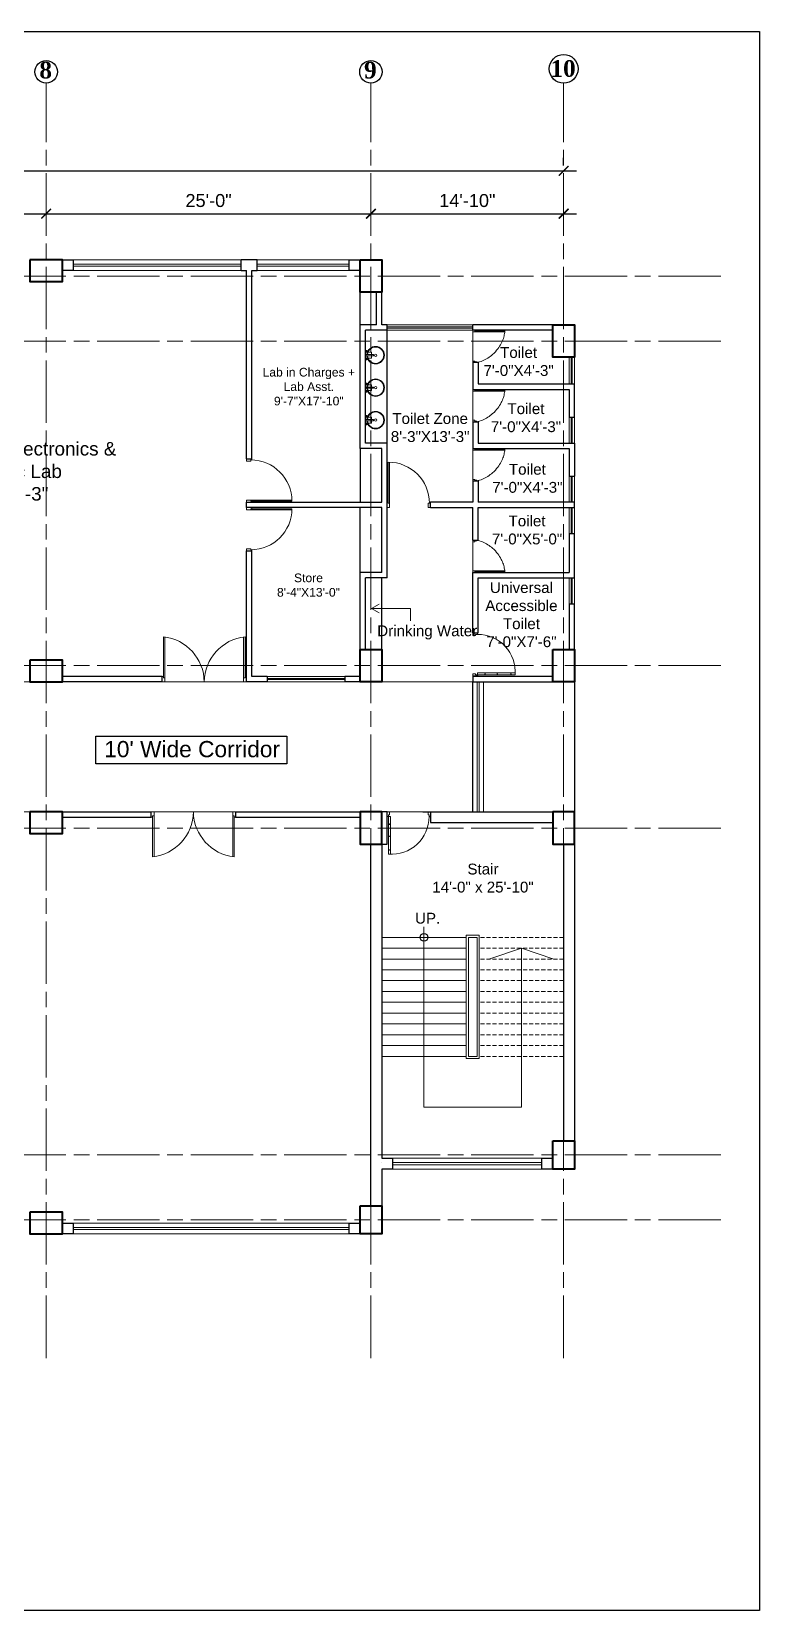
# Model space of a CAD drawing. Header units: inches. Extents: x -12 to 20935469, y -1604 to 24729220.
# Drawn here: x 20865525 to 20866197, y 24721123 to 24722582 of the extents above; entities that cross this region are included whole.
import ezdxf

# ---------------------------------------------------------------- set-up
doc = ezdxf.new("R2010")
doc.units = ezdxf.units.IN
doc.header["$LTSCALE"] = 0.03
doc.header["$MEASUREMENT"] = 0
doc.header["$PDMODE"] = 32
doc.header["$PDSIZE"] = 15
doc.linetypes.add('ACAD_ISO08W100', pattern=[36, 24, -3, 6, -3])
doc.linetypes.add('DASHED2', pattern=[0.375, 0.25, -0.125])
for name, color, linetype, lineweight in [('column', 1, 'Continuous', 40), ('Dim Line', 252, 'Continuous', 13), ('Door', 7, 'Continuous', 18), ('Gas', 21, 'Continuous', 5), ('Glass Line', 252, 'Continuous', 9), ('Grid Line', 252, 'Continuous', 18), ('Main Wall', 7, 'Continuous', 30), ('RAIL', 23, 'Continuous', 13), ('STAIR', 46, 'Continuous', 15), ('TOILET FIXTURE', 142, 'Continuous', 5), ('wind.', 150, 'Continuous', 20)]:
    doc.layers.add(name, color=color, linetype=linetype, lineweight=lineweight)
doc.layers.add('TEXT', color=7, linetype='Continuous')
doc.styles.add('2', font='swisscl.ttf')
doc.styles.add('RomanS', font='arial.ttf', dxfattribs={"height": 12})
doc.styles.get("Standard").update_dxf_attribs({"font": 'timesbd.ttf'})
doc.dimstyles.new('Aec_Arch_I', dxfattribs={"dimscale": 96, "dimtxt": 12, "dimasz": 0.09375, "dimexe": 0.125, "dimexo": 0.125, "dimgap": 0.0625, "dimtad": 1, "dimdec": 0, "dimzin": 3, "dimdsep": 46, "dimlunit": 4, "dimtxsty": 'RomanS', "dimblk1": 'ARCHTICK', "dimblk2": 'ARCHTICK', "dimsah": 1, "dimcen": 0.09375, "dimdle": 0.125, "dimadec": 0, "dimazin": 0, "dimtfac": 0.75, "dimtdec": 0, "dimtmove": 2, "dimatfit": 3, "dimldrblk": 'ARCHTICK', "dimfxl": 1, "dimfrac": 1, "dimtolj": 1, "dimtzin": 0, "dimarcsym": 0})

# ---------------------------------------------------------------- blocks, each defined once
blk = doc.blocks.new('Door_45')
at = {"layer": 'Door'}
for p, q in [((1.5, 5), (1.5, 44)), ((1.5, 40), (2.2, 40)), ((2.2, 40), (2.2, 39.5)), ((2.2, 39.5), (2.7, 39.5)), ((2.7, 39.5), (2.7, 40)), ((2.7, 40), (3.5, 40)), ((3.5, 44), (3.5, 5)), ((1.5, 25.8), (2.2, 25.8)), ((2.2, 25.8), (2.2, 25.3)), ((2.2, 25.3), (2.7, 25.3)), ((2.7, 25.8), (3.5, 25.8)), ((2.7, 25.3), (2.7, 25.8)), ((0, 0), (0, 5)), ((0, 5), (1.5, 5)), ((1.5, 12.6), (2.2, 12.6)), ((3.5, 5), (1.5, 5)), ((1.5, 5), (1.5, 3)), ((1.5, 3), (2.5, 3)), ((2.2, 12.6), (2.2, 13.1)), ((2.2, 13.1), (2.7, 13.1)), ((2.5, 3), (2.5, 0)), ((2.7, 13.1), (2.7, 12.6)), ((2.7, 12.6), (3.5, 12.6)), ((42.5, 3), (42.5, 0)), ((43.5, 3), (42.5, 3)), ((45, 5), (43.5, 5)), ((43.5, 5), (43.5, 3)), ((45, 0), (45, 5)), ((2.5, 0), (0, 0)), ((42.5, 0), (45, 0))]:
    blk.add_line(p, q, dxfattribs=at)
blk.add_arc((4.7, 5.3), 38.8, 359.6233, 94.6685, dxfattribs=at)
blk = doc.blocks.new('$D40')
at = {"layer": 'Door'}
for p, q in [((1, 4), (1, 42)), ((2, 0), (2, 42)), ((1, 5), (0, 5)), ((2, 0), (0, 0)), ((2, 4), (1, 4)), ((39, 4), (38, 4)), ((38, 4), (38, 0)), ((40, 0), (38, 0)), ((40, 5), (39, 5)), ((39, 5), (39, 4))]:
    blk.add_line(p, q, dxfattribs=at)
blk.add_arc((1, 4), 38, 0, 90, dxfattribs=at)
blk = doc.blocks.new('_ArchTick')
at = {"color": 0, "linetype": 'ByBlock', "lineweight": 35, "const_width": 0.15}
blk.add_lwpolyline([(-0.5, -0.5), (0.5, 0.5)], dxfattribs=at)
blk = doc.blocks.new('*D23')
at = {"layer": 'Defpoints', "color": 0, "transparency": 16777216}
for p in [(20832166.8, 24724578.2), (20832473.8, 24724578.2), (20832473.8, 24724578.2)]:
    blk.add_point(p, dxfattribs=at)
at = {"layer": 'Dim Line', "color": 0, "lineweight": -2, "transparency": 16777216}
for p, q in [((20832154.8, 24724578.2), (20832485.8, 24724578.2)), ((20832166.8, 24724566.2), (20832166.8, 24724566.2)), ((20832473.8, 24724566.2), (20832473.8, 24724566.2))]:
    blk.add_line(p, q, dxfattribs=at)
at = {"layer": 'Dim Line', "color": 0, "lineweight": -2, "transparency": 16777216, "xscale": 9, "yscale": 9, "zscale": 9, "rotation": 180}
blk.add_blockref('_ArchTick', (20832166.8, 24724578.2), dxfattribs=at)
at = {"layer": 'Dim Line', "color": 0, "lineweight": -2, "transparency": 16777216, "xscale": 9, "yscale": 9, "zscale": 9}
blk.add_blockref('_ArchTick', (20832473.8, 24724578.2), dxfattribs=at)
at = {"layer": 'Dim Line', "color": 0, "transparency": 16777216, "insert": (20832320.3, 24724590.3), "char_height": 12, "attachment_point": 5, "style": 'RomanS'}
blk.add_mtext('\\A1;25\'-7"', dxfattribs=at)
blk = doc.blocks.new('*D10')
at = {"layer": 'Defpoints', "color": 0, "transparency": 16777216}
for p in [(20832473.8, 24724578.2), (20832773.8, 24724578.2), (20832773.8, 24724578.2)]:
    blk.add_point(p, dxfattribs=at)
at = {"layer": 'Dim Line', "color": 0, "lineweight": -2, "transparency": 16777216}
blk.add_line((20832461.8, 24724578.2), (20832785.8, 24724578.2), dxfattribs=at)
at = {"layer": 'Dim Line', "color": 0, "lineweight": -2, "transparency": 16777216, "xscale": 9, "yscale": 9, "zscale": 9, "rotation": 180}
blk.add_blockref('_ArchTick', (20832473.8, 24724578.2), dxfattribs=at)
at = {"layer": 'Dim Line', "color": 0, "lineweight": -2, "transparency": 16777216, "xscale": 9, "yscale": 9, "zscale": 9}
blk.add_blockref('_ArchTick', (20832773.8, 24724578.2), dxfattribs=at)
at = {"layer": 'Dim Line', "color": 0, "transparency": 16777216, "insert": (20832623.8, 24724590.3), "char_height": 12, "attachment_point": 5, "style": 'RomanS'}
blk.add_mtext('\\A1;25\'-0"', dxfattribs=at)
blk = doc.blocks.new('*D11')
at = {"layer": 'Defpoints', "color": 0, "transparency": 16777216}
for p in [(20832773.8, 24724578.2), (20832951.8, 24724578.2), (20832951.8, 24724578.2)]:
    blk.add_point(p, dxfattribs=at)
at = {"layer": 'Dim Line', "color": 0, "lineweight": -2, "transparency": 16777216}
for p, q in [((20832761.8, 24724578.2), (20832963.8, 24724578.2)), ((20832951.8, 24724566.2), (20832951.8, 24724566.2))]:
    blk.add_line(p, q, dxfattribs=at)
at = {"layer": 'Dim Line', "color": 0, "lineweight": -2, "transparency": 16777216, "xscale": 9, "yscale": 9, "zscale": 9, "rotation": 180}
blk.add_blockref('_ArchTick', (20832773.8, 24724578.2), dxfattribs=at)
at = {"layer": 'Dim Line', "color": 0, "lineweight": -2, "transparency": 16777216, "xscale": 9, "yscale": 9, "zscale": 9}
blk.add_blockref('_ArchTick', (20832951.8, 24724578.2), dxfattribs=at)
at = {"layer": 'Dim Line', "color": 0, "transparency": 16777216, "insert": (20832862.8, 24724590.3), "char_height": 12, "attachment_point": 5, "style": 'RomanS'}
blk.add_mtext('\\A1;14\'-10"', dxfattribs=at)
blk = doc.blocks.new('*D13')
at = {"layer": 'Defpoints', "color": 0, "transparency": 16777216}
for p in [(20830948.3, 24724610.7), (20832951.8, 24724617.8), (20832951.8, 24724610.7)]:
    blk.add_point(p, dxfattribs=at)
at = {"layer": 'Dim Line', "color": 0, "lineweight": -2, "transparency": 16777216}
for p, q in [((20830948.3, 24724622.7), (20830948.3, 24724629.8)), ((20832951.8, 24724622.7), (20832951.8, 24724629.8)), ((20830936.3, 24724617.8), (20832963.8, 24724617.8))]:
    blk.add_line(p, q, dxfattribs=at)
at = {"layer": 'Dim Line', "color": 0, "lineweight": -2, "transparency": 16777216, "xscale": 9, "yscale": 9, "zscale": 9, "rotation": 180}
blk.add_blockref('_ArchTick', (20830948.3, 24724617.8), dxfattribs=at)
at = {"layer": 'Dim Line', "color": 0, "lineweight": -2, "transparency": 16777216, "xscale": 9, "yscale": 9, "zscale": 9}
blk.add_blockref('_ArchTick', (20832951.8, 24724617.8), dxfattribs=at)
at = {"layer": 'Dim Line', "color": 0, "transparency": 16777216, "insert": (20831950, 24724629.9), "char_height": 12, "attachment_point": 5, "style": 'RomanS'}
blk.add_mtext('\\A1;166\'-11"', dxfattribs=at)
blk = doc.blocks.new('sssss-flat-876')
at = {"layer": 'Door', "linetype": 'Continuous', "ltscale": 3}
blk.add_line((3666.5, 84027.2), (3666.5, 84055.7), dxfattribs=at)
at = {"layer": 'Door', "linetype": 'Continuous', "ltscale": 3, "extrusion": (-7.21527e-09, -3.35624e-18, 1), "elevation": 0}
for points in [[(3666.5, 84057.2), (3666.5, 84055.7), (3668.4, 84055.7), (3668.4, 84056.5), (3670.2, 84056.5), (3670.2, 84057.2)], [(3668.4, 84055.7), (3696.2, 84055.7), (3696.2, 84056.5), (3668.4, 84056.5)]]:
    blk.add_lwpolyline(points, close=True, dxfattribs=at)
at = {"layer": 'Door', "linetype": 'Continuous', "ltscale": 3, "flags": 128}
blk.add_lwpolyline([(3670.2, 84027.2, 0.04096), (3675.5, 84028.9, 0.082496), (3684.9, 84034.8, 0.052187), (3689.7, 84040, 0.043988), (3692.9, 84045, 0.036571), (3694.8, 84049.6, 0.034751), (3695.9, 84054.2, 0.011435), (3696.2, 84055.7)], format="xyb", dxfattribs=at)
at = {"layer": 'Door', "linetype": 'Continuous', "ltscale": 3}
blk.add_lwpolyline([(3666.5, 84027.2), (3666.5, 84028.7), (3668.4, 84028.7), (3668.4, 84027.9), (3670.2, 84027.9), (3670.2, 84027.2)], close=True, dxfattribs=at)
blk = doc.blocks.new('7-flat-72')
at = {"layer": 'Glass Line', "color": 8, "ltscale": 20}
for p, q in [((-64478.7, 376960.5), (-64480.3, 376960.5)), ((-64480.3, 376959.5), (-64480.3, 376960.5)), ((-64480.3, 376959.5), (-64480.3, 376960.5)), ((-64478.7, 376959.5), (-64480.3, 376959.5)), ((-64480.3, 376959.1), (-64480.3, 376959.4)), ((-64478.7, 376959.4), (-64480.3, 376959.4)), ((-64478.7, 376959.1), (-64480.3, 376959.1)), ((-64480.2, 376959.4), (-64480.2, 376959.5)), ((-64480.1, 376959.5), (-64480.1, 376960.5)), ((-64479.9, 376959.5), (-64479.9, 376960.5)), ((-64479.5, 376959.5), (-64479.5, 376960.5)), ((-64479.1, 376959.5), (-64479.1, 376960.5)), ((-64478.9, 376959.5), (-64478.9, 376960.5)), ((-64478.9, 376959.4), (-64478.9, 376959.5)), ((-64478.8, 376959.5), (-64478.8, 376960.5)), ((-64478.7, 376959.5), (-64478.7, 376960.5)), ((-64478.7, 376959.1), (-64478.7, 376959.4)), ((-64475.1, 376959.4), (-64476.9, 376959.4)), ((-64476.9, 376959.1), (-64476.9, 376959.4)), ((-64475.1, 376959.1), (-64476.9, 376959.1)), ((-64476.6, 376959.4), (-64476.6, 376966.6)), ((-64475.5, 376966.6), (-64476.6, 376966.6)), ((-64475.5, 376959.4), (-64475.5, 376966.6)), ((-64475.1, 376959.1), (-64475.1, 376959.4)), ((-64473.3, 376960.5), (-64471.7, 376960.5)), ((-64473.3, 376959.5), (-64473.3, 376960.5)), ((-64473.3, 376959.5), (-64473.3, 376960.5)), ((-64473.3, 376959.5), (-64471.7, 376959.5)), ((-64473.3, 376959.1), (-64473.3, 376959.4)), ((-64473.3, 376959.4), (-64471.7, 376959.4)), ((-64473.3, 376959.1), (-64471.7, 376959.1)), ((-64473.1, 376959.5), (-64473.1, 376960.5)), ((-64473.1, 376959.4), (-64473.1, 376959.5)), ((-64472.9, 376959.5), (-64472.9, 376960.5)), ((-64472.5, 376959.5), (-64472.5, 376960.5)), ((-64472.1, 376959.5), (-64472.1, 376960.5)), ((-64471.9, 376959.5), (-64471.9, 376960.5)), ((-64471.9, 376959.4), (-64471.9, 376959.5)), ((-64471.8, 376959.5), (-64471.8, 376960.5)), ((-64471.7, 376959.5), (-64471.7, 376960.5)), ((-64471.7, 376959.1), (-64471.7, 376959.4))]:
    blk.add_line(p, q, dxfattribs=at)
blk.add_circle((-64476, 376968.4, 0), 1.08, dxfattribs=at)
for radius, start, end in [(8.1, 273.8334, 266.1883), (7.55, 274.115, 265.9068)]:
    blk.add_arc((-64476, 376968.4, 0), radius, start, end, dxfattribs=at)
blk = doc.blocks.new('SFSFSFS-flat-72')
at = {"layer": 'TOILET FIXTURE', "ltscale": 0.2}
blk.add_lwpolyline([(-3918.5, -3608.1), (-3918.5, -3602.7), (-3923.9, -3602.7), (-3923.9, -3608.1)], close=True, dxfattribs=at)
at = {"layer": 'TOILET FIXTURE', "ltscale": 20}
blk.add_blockref('7-flat-72', (60554.8, -380567.2), dxfattribs=at)
blk = doc.blocks.new('fff')
at = {"layer": 'Grid Line', "color": 252, "linetype": 'ACAD_ISO08W100', "lineweight": 9, "ltscale": 80, "true_color": 0x939598}
for p, q in [((20832473.8, 24723521.1), (20832473.8, 24724698.8)), ((20832773.8, 24723521.1), (20832773.8, 24724698.8)), ((20832951.8, 24723521.1), (20832951.8, 24724698.8)), ((20833096.9, 24724520.6), (20830726.1, 24724520.6)), ((20833096.9, 24724460.6), (20830726.1, 24724460.6)), ((20833096.9, 24724160.7), (20830726.1, 24724160.7)), ((20833096.9, 24724010.7), (20830726.1, 24724010.7)), ((20833096.9, 24723708.7), (20830726.1, 24723708.7)), ((20833096.9, 24723648.8), (20830726.1, 24723648.8))]:
    blk.add_line(p, q, dxfattribs=at)
at = {"layer": 'Dim Line'}
for base, p1, p2, picture, middle in [((20832951.7523, 24724617.8128), (20830948.3088, 24724610.7482), (20832951.7523, 24724610.7482), '*D13', (20831950.0306, 24724629.9397)), ((20832473.8, 24724578.2), (20832166.8, 24724578.2), (20832473.8, 24724578.2), '*D23', (20832320.3, 24724590.3)), ((20832773.8, 24724578.2), (20832473.8, 24724578.2), (20832773.8, 24724578.2), '*D10', (20832623.8, 24724590.3)), ((20832951.8, 24724578.2), (20832773.8, 24724578.2), (20832951.8, 24724578.2), '*D11', (20832862.8, 24724590.3))]:
    dim = blk.add_linear_dim(base=base, p1=p1, p2=p2, dimstyle='Aec_Arch_I', dxfattribs=at)
    dim.commit()
    dim.dimension.update_dxf_attribs({"geometry": picture, "text_midpoint": middle})

msp = doc.modelspace()

# ---------------------------------------------------------------- linework, layer by layer
for p, q in [((20865828, 24722310.9), (20865828, 24722340.9)), ((20865853, 24722201.6), (20865853, 24722305.9)), ((20865828, 24722196.6), (20865828, 24722147)), ((20865828, 24722082), (20865828, 24722142)), ((20865848, 24722011), (20865848, 24722077)), ((20865937, 24721986.2), (20865932, 24721986.2)), ((20865932, 24721861), (20865932, 24721981.2)), ((20865885.8, 24721861), (20865988, 24721861))]:
    msp.add_line(p, q)
msp.add_lwpolyline([(20866026, 24721981), (20866026, 24721861)])
msp.add_lwpolyline([(20865583.8, 24721930.7), (20865760.2, 24721930.7), (20865760.2, 24721905.2), (20865583.8, 24721905.2)], close=True)
msp.add_circle((20865887, 24721745), 3.61)
at = {"layer": 'column', "lineweight": 40, "ltscale": 20}
for points in [[(20865523, 24722370.9), (20865523, 24722350.9), (20865553, 24722350.9), (20865553, 24722370.9)], [(20865828, 24722370.9), (20865848, 24722370.9), (20865848, 24722340.9), (20865828, 24722340.9)], [(20866006, 24722310.9), (20866026, 24722310.9), (20866026, 24722280.9), (20866006, 24722280.9)], [(20865523, 24722001), (20865523, 24721981), (20865553, 24721981), (20865553, 24722001)], [(20865828, 24722011), (20865848, 24722011), (20865848, 24721981), (20865828, 24721981)], [(20866006, 24722011), (20866026, 24722011), (20866026, 24721981), (20866006, 24721981)], [(20865523, 24721861), (20865523, 24721841), (20865553, 24721841), (20865553, 24721861)], [(20865848, 24721861), (20865828, 24721861), (20865828, 24721831), (20865848, 24721831)], [(20866026, 24721861), (20866006, 24721861), (20866006, 24721831), (20866026, 24721831)], [(20866006, 24721557), (20866026, 24721557), (20866026, 24721531), (20866006, 24721531)], [(20865523, 24721491), (20865523, 24721471), (20865553, 24721471), (20865553, 24721491)], [(20865828, 24721497), (20865848, 24721497), (20865848, 24721471), (20865828, 24721471)]]:
    msp.add_lwpolyline(points, close=True, dxfattribs=at)
at = {"layer": 'Defpoints'}
msp.add_lwpolyline([(20863758, 24722581.7), (20866196.9, 24722581.7), (20866196.9, 24721123.2), (20863758, 24721123.2)], close=True, dxfattribs=at)
at = {"layer": 'Door'}
for p, q in [((20865646.3, 24721984.7), (20865646.3, 24722022.6)), ((20865647.6, 24721981), (20865647.6, 24722022.6)), ((20865720.4, 24721981), (20865720.4, 24722022.6)), ((20865721.7, 24721984.7), (20865721.7, 24722022.6)), ((20865646.3, 24721986), (20865645, 24721986)), ((20865721.7, 24721986), (20865723, 24721986)), ((20865647.6, 24721981), (20865645, 24721981)), ((20865647.6, 24721984.7), (20865646.3, 24721984.7)), ((20865720.4, 24721984.7), (20865721.7, 24721984.7)), ((20865720.4, 24721981), (20865723, 24721981)), ((20865637.6, 24721861), (20865635, 24721861)), ((20865636.3, 24721856), (20865635, 24721856)), ((20865636.3, 24721857.3), (20865636.3, 24721819.4)), ((20865637.6, 24721857.3), (20865636.3, 24721857.3)), ((20865637.6, 24721861), (20865637.6, 24721819.4)), ((20865710.4, 24721861), (20865710.4, 24721819.4)), ((20865710.4, 24721861), (20865713, 24721861)), ((20865710.4, 24721857.3), (20865711.7, 24721857.3)), ((20865711.7, 24721857.3), (20865711.7, 24721819.4)), ((20865711.7, 24721856), (20865713, 24721856))]:
    msp.add_line(p, q, dxfattribs=at)
for centre, start, end in [((20865641.7, 24721980.6), 0.5906, 83.7783), ((20865726.3, 24721980.6), 96.2217, 179.4094), ((20865631.7, 24721861.4), 276.2217, 359.4094), ((20865716.3, 24721861.4), 180.5906, 263.7783)]:
    msp.add_arc(centre, 42.3, start, end, dxfattribs=at)
at = {"layer": 'Gas', "color": 0, "lineweight": 5}
for points in [[(20865926, 24721747), (20865938, 24721747), (20865938, 24721633), (20865926, 24721633)], [(20865928, 24721745), (20865936, 24721745), (20865936, 24721635), (20865928, 24721635)]]:
    msp.add_lwpolyline(points, close=True, dxfattribs=at)
at = {"layer": 'Main Wall', "lineweight": 30}
for p, q in [((20865563, 24722370.9), (20865563, 24722360.9)), ((20865742, 24721986.1), (20865728, 24721986.1)), ((20865742, 24721986.1), (20865742, 24721981.1)), ((20865828, 24721986.1), (20865814, 24721986.1)), ((20865814, 24721986.1), (20865814, 24721981.1)), ((20865742, 24721981.1), (20865723, 24721981.1)), ((20865828, 24721981.1), (20865814, 24721981.1))]:
    msp.add_line(p, q, dxfattribs=at)
at = {"layer": 'Main Wall'}
for p, q in [((20865718, 24722360.9), (20865718, 24722370.9)), ((20865733, 24722370.9), (20865718, 24722370.9)), ((20865733, 24722360.9), (20865733, 24722370.9)), ((20865718, 24722360.9), (20865723, 24722360.9)), ((20865723, 24722187), (20865723, 24722360.9)), ((20865728, 24722187), (20865728, 24722360.9)), ((20865728, 24722360.9), (20865733, 24722360.9)), ((20865843, 24722310.9), (20865843, 24722340.9)), ((20865848, 24722310.9), (20865848, 24722340.9)), ((20865828, 24722196.6), (20865828, 24722310.9)), ((20865843, 24722310.9), (20865828, 24722310.9)), ((20865853, 24722310.9), (20865848, 24722310.9)), ((20865853, 24722305.9), (20865853, 24722310.9)), ((20866006, 24722310.9), (20865932, 24722310.9)), ((20865932, 24722305.9), (20865932, 24722310.9)), ((20865833, 24722201.6), (20865833, 24722305.9)), ((20865853, 24722305.9), (20865833, 24722305.9)), ((20866006, 24722305.9), (20865932, 24722305.9)), ((20865937, 24722275.9), (20865932, 24722275.9)), ((20865932, 24722251.2), (20866021, 24722251.2)), ((20866026, 24722225.6), (20866026, 24722256.2)), ((20865932, 24722221.2), (20865937, 24722221.2)), ((20866021, 24722225.6), (20866026, 24722225.6)), ((20865848, 24722196.6), (20865828, 24722196.6)), ((20865853, 24722201.6), (20865833, 24722201.6)), ((20865848, 24722147), (20865848, 24722196.6)), ((20865853, 24722147), (20865853, 24722201.6)), ((20865932, 24722196.6), (20866021, 24722196.6)), ((20865723, 24722187), (20865728, 24722187)), ((20865932, 24722166.6), (20865937, 24722166.6)), ((20866021, 24722171), (20866026, 24722171)), ((20865723, 24722142), (20865723, 24722147)), ((20865723, 24722147), (20865848, 24722147)), ((20865853, 24722077), (20865853, 24722147)), ((20865893, 24722142), (20865893, 24722147)), ((20865848, 24722142), (20865723, 24722142)), ((20865848, 24722082), (20865848, 24722142)), ((20865893, 24722142), (20865932, 24722142)), ((20865932, 24722112), (20865932, 24722142)), ((20865937, 24722112), (20865937, 24722142)), ((20866021, 24722118), (20866026, 24722118)), ((20866026, 24722077), (20866026, 24722118)), ((20865723, 24721981), (20865723, 24722102)), ((20865723, 24722102), (20865728, 24722102)), ((20865728, 24721986), (20865728, 24722102)), ((20865932, 24722112), (20865937, 24722112)), ((20865828, 24722011), (20865828, 24722082)), ((20865848, 24722082), (20865828, 24722082)), ((20865833, 24722011), (20865833, 24722077)), ((20865853, 24722077), (20865833, 24722077)), ((20865932, 24722026.2), (20865932, 24722082)), ((20865932, 24722082), (20866021, 24722082)), ((20865937, 24722026.2), (20865937, 24722077)), ((20865937, 24722077), (20866026, 24722077)), ((20866021, 24722053), (20866021, 24722011)), ((20866021, 24722053), (20866026, 24722053)), ((20866026, 24722011), (20866026, 24722053)), ((20865932, 24722026.2), (20865937, 24722026.2)), ((20865645, 24721986), (20865553, 24721986)), ((20865645, 24721981), (20865645, 24721986)), ((20865932, 24721986.2), (20866006, 24721986.2)), ((20865932, 24721986.2), (20865932, 24721981.1)), ((20865645, 24721981), (20865553, 24721981)), ((20865932, 24721981.1), (20866006, 24721981.1)), ((20865553, 24721861), (20865635, 24721861)), ((20865553, 24721856), (20865635, 24721856)), ((20865635, 24721856), (20865635, 24721861)), ((20865713, 24721861), (20865828, 24721861)), ((20865713, 24721861), (20865713, 24721856)), ((20865713, 24721856), (20865828, 24721856)), ((20865838, 24721861), (20865848, 24721861)), ((20865853, 24721861), (20865848, 24721861)), ((20865853, 24721831), (20865853, 24721861)), ((20865893, 24721861), (20866006, 24721861)), ((20865893, 24721861), (20865893, 24721851)), ((20865893, 24721851), (20866006, 24721851)), ((20865838, 24721497), (20865838, 24721831)), ((20865848, 24721831), (20865853, 24721831)), ((20866016, 24721831), (20866016, 24721557)), ((20866026, 24721831), (20866026, 24721557))]:
    msp.add_line(p, q, dxfattribs=at)
at = {"layer": 'Main Wall', "lineweight": 30}
for points in [[(20865553, 24722370.9), (20865563, 24722370.9), (20865563, 24722360.9), (20865553, 24722360.9)], [(20865818, 24722370.9), (20865828, 24722370.9), (20865828, 24722360.9), (20865818, 24722360.9)], [(20865553, 24721481), (20865563, 24721481), (20865563, 24721471), (20865553, 24721471)], [(20865818, 24721481), (20865828, 24721481), (20865828, 24721471), (20865818, 24721471)]]:
    msp.add_lwpolyline(points, close=True, dxfattribs=at)
at = {"layer": 'Main Wall'}
for points in [[(20865932, 24722275.9), (20865932, 24722251.2)], [(20865937, 24722275.9), (20865937, 24722256.2), (20866026, 24722256.2)], [(20866021, 24722251.2), (20866021, 24722225.6)], [(20865932, 24722221.2), (20865932, 24722196.6)], [(20865937, 24722221.2), (20865937, 24722201.6), (20866026, 24722201.6), (20866026, 24722171)], [(20866021, 24722196.6), (20866021, 24722171)], [(20865932, 24722166.6), (20865932, 24722147)], [(20865937, 24722166.6), (20865937, 24722147)], [(20865932, 24722147), (20865893, 24722147)], [(20865937, 24722142), (20866026, 24722142), (20866026, 24722147), (20865937, 24722147)], [(20866021, 24722118), (20866021, 24722082)], [(20865848, 24721831), (20865848, 24721541), (20865858, 24721541), (20865858, 24721531), (20865848, 24721531), (20865848, 24721497)]]:
    msp.add_lwpolyline(points, dxfattribs=at)
msp.add_lwpolyline([(20865996, 24721541), (20866006, 24721541), (20866006, 24721531), (20865996, 24721531)], close=True, dxfattribs=at)
at = {"layer": 'RAIL', "lineweight": 9}
for p, q in [((20865887, 24721754.7), (20865887, 24721588)), ((20865848, 24721725), (20865926, 24721725)), ((20865947, 24721725), (20865977, 24721735)), ((20865977, 24721588), (20865977, 24721735)), ((20865977, 24721735), (20866007, 24721725)), ((20865887, 24721588), (20865977, 24721588))]:
    msp.add_line(p, q, dxfattribs=at)
at = {"layer": 'STAIR', "color": 253, "lineweight": 5}
for p, q in [((20865838.4, 24722048.7), (20865845.7, 24722052.7)), ((20865838.4, 24722048.7), (20865874.6, 24722048.7)), ((20865838.4, 24722048.7), (20865845.7, 24722044.7)), ((20865874.6, 24722048.7), (20865874.6, 24722037.5))]:
    msp.add_line(p, q, dxfattribs=at)
at = {"layer": 'STAIR', "color": 32, "lineweight": 5}
for p, q in [((20865926, 24721745), (20865848, 24721745)), ((20865926, 24721735), (20865848, 24721735)), ((20865908, 24721725), (20865848, 24721725)), ((20865926, 24721715), (20865848, 24721715)), ((20865926, 24721705), (20865848, 24721705)), ((20865926, 24721695), (20865848, 24721695)), ((20865926, 24721685), (20865848, 24721685)), ((20865926, 24721675), (20865848, 24721675)), ((20865926, 24721665), (20865848, 24721665)), ((20865926, 24721655), (20865848, 24721655)), ((20865926, 24721645), (20865848, 24721645)), ((20865926, 24721635), (20865848, 24721635))]:
    msp.add_line(p, q, dxfattribs=at)
at = {"layer": 'STAIR', "color": 32, "linetype": 'DASHED2', "lineweight": 5, "ltscale": 500}
for p, q in [((20866016, 24721745), (20865938, 24721745)), ((20866016, 24721735), (20865938, 24721735)), ((20866016, 24721725), (20865938, 24721725)), ((20866016, 24721715), (20865938, 24721715)), ((20866016, 24721705), (20865938, 24721705)), ((20866016, 24721695), (20865938, 24721695)), ((20866016, 24721685), (20865938, 24721685)), ((20866016, 24721675), (20865938, 24721675)), ((20866016, 24721665), (20865938, 24721665)), ((20866016, 24721655), (20865938, 24721655)), ((20866016, 24721645), (20865938, 24721645)), ((20866016, 24721635), (20865938, 24721635))]:
    msp.add_line(p, q, dxfattribs=at)
at = {"layer": 'TEXT'}
for centre, radius in [((20865538, 24722544.5), 10.4), ((20865838, 24722544.5), 10.4), ((20866016, 24722547.3), 13.3)]:
    msp.add_circle(centre, radius, dxfattribs=at)
at = {"layer": 'wind.', "lineweight": 5}
for p, q in [((20865563, 24722370.9), (20865718, 24722370.9)), ((20865563, 24722366.9), (20865718, 24722366.9)), ((20865563, 24722364.9), (20865718, 24722364.9)), ((20865733, 24722370.9), (20865818, 24722370.9)), ((20865733, 24722366.9), (20865818, 24722366.9)), ((20865733, 24722364.9), (20865818, 24722364.9)), ((20865563, 24722360.9), (20865718, 24722360.9)), ((20865733, 24722360.9), (20865818, 24722361)), ((20865932, 24722310.9), (20865853, 24722310.9)), ((20865932, 24722308.9), (20865853, 24722308.9)), ((20865932, 24722307.9), (20865853, 24722307.9)), ((20865932, 24722305.9), (20865853, 24722305.9)), ((20866021, 24722256.2), (20866021, 24722280.9)), ((20866023, 24722256.2), (20866023, 24722280.9)), ((20866024, 24722256.2), (20866024, 24722280.9)), ((20866026, 24722256.2), (20866026, 24722280.9)), ((20866021, 24722201.6), (20866021, 24722225.6)), ((20866023, 24722201.6), (20866023, 24722225.6)), ((20866024, 24722201.6), (20866024, 24722225.6)), ((20866026, 24722201.6), (20866026, 24722225.6)), ((20866021, 24722147), (20866021, 24722171)), ((20866023, 24722147), (20866023, 24722171)), ((20866024, 24722147), (20866024, 24722171)), ((20866026, 24722147), (20866026, 24722171)), ((20866021, 24722118), (20866021, 24722142)), ((20866023, 24722118), (20866023, 24722142)), ((20866024, 24722118), (20866024, 24722142)), ((20866026, 24722118), (20866026, 24722142)), ((20866021, 24722053), (20866021, 24722077)), ((20866023, 24722053), (20866023, 24722077)), ((20866024, 24722053), (20866024, 24722077)), ((20866026, 24722053), (20866026, 24722077)), ((20865742, 24721986.1), (20865814, 24721986.1)), ((20865742, 24721984.1), (20865814, 24721984.1)), ((20865742, 24721983.1), (20865814, 24721983.1)), ((20865742, 24721981.1), (20865828, 24721981.1)), ((20865936, 24721861), (20865936, 24721981.2)), ((20865938, 24721861), (20865938, 24721981.2)), ((20865942, 24721861), (20865942, 24721981.2)), ((20865996, 24721541), (20865858, 24721541)), ((20865996, 24721537), (20865858, 24721537)), ((20865996, 24721535), (20865858, 24721535)), ((20865996, 24721531), (20865858, 24721531)), ((20865818, 24721481), (20865563, 24721481)), ((20865818, 24721477), (20865563, 24721477)), ((20865818, 24721475), (20865563, 24721475)), ((20865818, 24721471), (20865563, 24721471))]:
    msp.add_line(p, q, dxfattribs=at)
at = {"layer": 'wind.'}
msp.add_line((20865848, 24721537), (20865848, 24721537), dxfattribs=at)
msp.add_line((20865848, 24721537), (20865848, 24721537), dxfattribs=at)
at = {"layer": 'wind.', "lineweight": 5}
msp.add_lwpolyline([(20864096.5, 24721981.2), (20864918.5, 24721981), (20864918.5, 24722296), (20865098, 24722296), (20865098, 24721981), (20865932, 24721981), (20865932, 24721861), (20865098, 24721861), (20865098, 24721726), (20864742.5, 24721726), (20864742.5, 24721861), (20864096.5, 24721861), (20864096.5, 24721981.2)], dxfattribs=at)

# ---------------------------------------------------------------- block references
msp.add_blockref('fff', (33064.2, -2164.7))
at = {"layer": 'Door', "ltscale": 20}
for p in [(20862265.5, 24638248.7), (20862265.5, 24638194), (20862265.5, 24638139.4)]:
    msp.add_blockref('sssss-flat-876', p, dxfattribs=at)
at = {"layer": 'Door', "xscale": -1, "rotation": 270}
msp.add_blockref('$D40', (20865723, 24722147), dxfattribs=at)
at = {"layer": 'Door'}
msp.add_blockref('$D40', (20865853, 24722142), dxfattribs=at)
at = {"layer": 'Door', "rotation": 270}
msp.add_blockref('$D40', (20865723, 24722142), dxfattribs=at)
at = {"layer": 'Door', "ltscale": 20, "xscale": -1, "rotation": 180}
msp.add_blockref('sssss-flat-876', (20862265.5, 24806139.2), dxfattribs=at)
at = {"layer": 'Door', "color": 250, "ltscale": 20, "xscale": -0.8888888888759539, "yscale": 0.8888888888759539, "zscale": 0.8888888888759539}
for p, rotation in [((20865932, 24721986.2), 270), ((20865853, 24721861), 180)]:
    msp.add_blockref('Door_45', p, dxfattribs=dict(at, rotation=rotation))
at = {"layer": 'TOILET FIXTURE', "ltscale": 20, "xscale": -1, "rotation": 270}
for p in [(20869441.1, 24726204), (20869441.1, 24726174), (20869441.1, 24726144)]:
    msp.add_blockref('SFSFSFS-flat-72', p, dxfattribs=at)

# ---------------------------------------------------------------- texts
at = {"layer": 'TEXT', "char_height": 15.44, "width": 227.458, "attachment_point": 8, "rotation": 0}
for s, insert in [('\\A1;10', (20866015.5, 24722539.7)), ('\\A1;8', (20865537.5, 24722538.2)), ('\\A1;9', (20865837.5, 24722538.2))]:
    msp.add_mtext(s, dxfattribs=dict(at, insert=insert))
at = {"layer": 'TEXT', "color": 30, "lineweight": 5, "ltscale": 20, "attachment_point": 2, "style": '2'}
for s, width, gutter_width, heights, insert, char_height in [('{\\fArial|b0|i0|c0|p34;\\C0;Toilet \\P7\'-0"X4\'-3"}', 104.76, 0.5, [0], (20865974.4, 24722290.3), 10), ('{\\fArial|b0|i0|c0|p34;\\C0;Lab in Charges + Lab Asst. \\P9\'-7"X17\'-10"}', 104.76, 0.5, [0], (20865780.6, 24722271.1), 8), ('{\\fArial|b0|i0|c0|p34;\\C0;Toilet \\P7\'-0"X4\'-3"}', 104.76, 0.5, [0], (20865981.2, 24722238.4), 10), ('{\\fArial|b0|i0|c0|p34;\\C0;Toilet Zone\\P8\'-3"X13\'-3"}', 104.76, 0.5, [0], (20865892.7, 24722229.3), 10), ('\\pxsm1;{\\fArial|b0|i0|c0|p34;\\C0;Basic Electrical, Electronics & Digital Logic Lab\\P40-5" x 31\'-3" }', 235.592, 0.75, [58.5], (20865488.1, 24722202.6), 12.476), ('{\\fArial|b0|i0|c0|p34;\\C0;Toilet \\P7\'-0"X4\'-3"}', 104.76, 0.5, [0], (20865982.5, 24722182.4), 10), ('{\\fArial|b0|i0|c0|p34;\\C0;Toilet \\P7\'-0"X5\'-0"}', 104.76, 0.5, [0], (20865982.2, 24722134.7), 10), ('{\\fArial|b0|i0|c0|p34;\\C0;Store\\P8\'-4"X13\'-0"}', 104.76, 0.5, [0], (20865780.3, 24722081.1), 8), ('{\\fArial|b0|i0|c0|p34;\\C0;Universal Accessible Toilet\\P7\'-0"X7\'-6"}', 88.036, 0.35, [0], (20865977, 24722073.1), 10), ('\\pxsm1;{\\fArial|b0|i0|c0|p34;\\C0;Drinking Water }', 88.563, 0.282, [0], (20865890, 24722033.2), 10), ("\\pxsm1,qc;{\\fArial|b0|i0|c0|p34;\\C0;10' Wide Corridor}", 227.89, 0.75, [0], (20865672.8, 24721926.4), 15), ('\\pxsm1;{\\fArial|b0|i0|c0|p34;\\C0;Stair\\P14\'-0" x 25\'-10"  }', 114.807, 0.282, [0], (20865941.5, 24721813.1), 10), ('{\\fArial|b0|i0|c0|p34;\\C0;UP.}', 104.76, 0.5, [0], (20865890.4, 24721767.7), 10)]:
    msp.add_mtext_dynamic_manual_height_columns(s, width=width, gutter_width=gutter_width, heights=heights, dxfattribs=dict(at, insert=insert, char_height=char_height))

doc.saveas('drawing.dxf')
